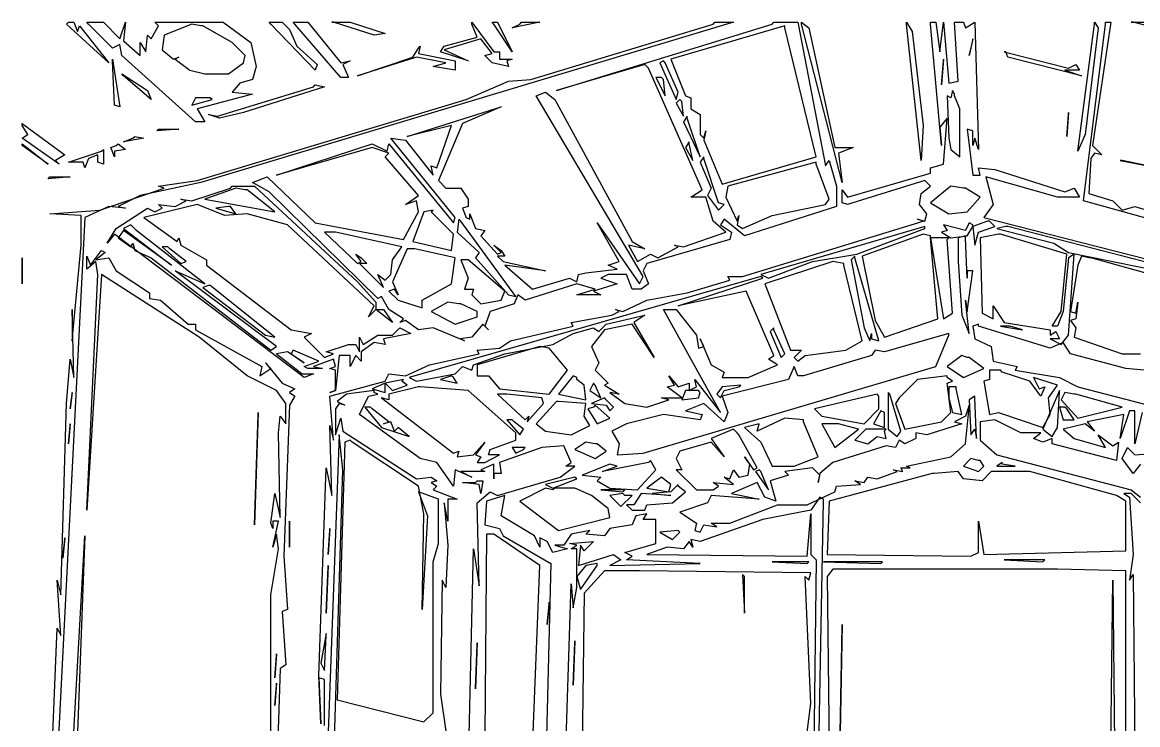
# Model space of a CAD drawing. Extents: x 1 to 1022, y 2 to 767.
# Drawn here: x 1 to 606, y 386 to 767 of the extents above; entities that cross this region are included whole.
import ezdxf

# ---------------------------------------------------------------- set-up
doc = ezdxf.new("R2010")
doc.units = 0

msp = doc.modelspace()

# ---------------------------------------------------------------- linework, layer by layer
for p, q in [((25, 766), (26, 767)), ((48, 745), (25, 766)), ((26, 767), (29, 767)), ((29, 767), (31, 762)), ((31, 762), (32, 765)), ((32, 765), (48, 745)), ((36, 767), (45, 767)), ((37, 766), (36, 767)), ((50, 753), (37, 766)), ((45, 767), (54, 758)), ((54, 758), (57, 767)), ((57, 767), (56, 757)), ((71, 758), (75, 765)), ((75, 765), (73, 767)), ((73, 767), (110, 767)), ((93, 766), (78, 760)), ((98, 765), (93, 766)), ((387, 767), (98, 680)), ((99, 765), (98, 765)), ((115, 756), (99, 765)), ((110, 767), (125, 756)), ((135, 767), (142, 767)), ((136, 766), (135, 767)), ((160, 741), (136, 766)), ((142, 767), (146, 763)), ((146, 763), (150, 754)), ((148, 767), (156, 767)), ((149, 766), (148, 767)), ((174, 737), (149, 766)), ((156, 767), (174, 745)), ((169, 767), (179, 767)), ((170, 767), (169, 767)), ((192, 760), (170, 767)), ((179, 767), (198, 761)), ((245, 767), (257, 751)), ((245, 766), (245, 767)), ((248, 759), (245, 766)), ((256, 767), (259, 767)), ((257, 766), (256, 767)), ((267, 751), (257, 766)), ((259, 767), (267, 751)), ((282, 767), (267, 764)), ((267, 764), (271, 766)), ((271, 766), (272, 767)), ((272, 767), (282, 767)), ((277, 736), (376, 766)), ((291, 730), (408, 766)), ((415, 765), (353, 747)), ((376, 766), (377, 767)), ((377, 767), (387, 767)), ((408, 766), (409, 767)), ((409, 767), (422, 767)), ((415, 764), (415, 765)), ((432, 694), (415, 764)), ((422, 767), (437, 689)), ((424, 767), (428, 764)), ((424, 766), (424, 767)), ((446, 680), (424, 766)), ((428, 764), (442, 699)), ((481, 767), (484, 762)), ((481, 766), (481, 767)), ((489, 692), (481, 766)), ((494, 767), (497, 767)), ((494, 766), (494, 767)), ((500, 700), (494, 766)), ((497, 767), (499, 751)), ((499, 751), (501, 767)), ((501, 767), (504, 734)), ((509, 735), (507, 767)), ((507, 767), (512, 767)), ((512, 767), (513, 764)), ((513, 764), (518, 767)), ((518, 767), (520, 698)), ((574, 697), (583, 766)), ((577, 670), (589, 766)), ((585, 764), (578, 706)), ((592, 767), (582, 700)), ((583, 767), (585, 764)), ((583, 766), (583, 767)), ((589, 767), (592, 767)), ((589, 766), (589, 767)), ((603, 767), (615, 767)), ((604, 767), (603, 767)), ((648, 756), (604, 767)), ((56, 757), (65, 749)), ((68, 751), (69, 760)), ((69, 760), (71, 758)), ((78, 760), (77, 752)), ((198, 761), (192, 760)), ((230, 754), (248, 759)), ((250, 758), (230, 752)), ((256, 750), (250, 758)), ((484, 762), (490, 711)), ((517, 758), (515, 749)), ((515, 749), (517, 757)), ((517, 757), (517, 758)), ((54, 755), (50, 753)), ((55, 749), (54, 755)), ((65, 749), (65, 756)), ((65, 756), (68, 751)), ((77, 752), (83, 747)), ((122, 749), (115, 756)), ((125, 756), (128, 743)), ((150, 754), (161, 744)), ((213, 748), (216, 753)), ((217, 754), (216, 750)), ((216, 753), (217, 754)), ((228, 751), (230, 754)), ((243, 746), (228, 751)), ((230, 752), (243, 746)), ((257, 751), (260, 751)), ((260, 751), (260, 747)), ((534, 751), (569, 742)), ((535, 751), (534, 751)), ((536, 748), (535, 751)), ((50, 747), (54, 721)), ((50, 746), (50, 747)), ((51, 722), (50, 746)), ((95, 713), (55, 749)), ((83, 747), (86, 748)), ((86, 748), (84, 747)), ((84, 747), (92, 741)), ((113, 739), (121, 745)), ((121, 745), (122, 749)), ((174, 745), (179, 746)), ((179, 746), (175, 744)), ((215, 748), (183, 738)), ((183, 738), (213, 748)), ((231, 745), (215, 748)), ((216, 750), (236, 746)), ((224, 743), (231, 745)), ((236, 746), (236, 741)), ((252, 749), (256, 750)), ((256, 745), (252, 749)), ((265, 743), (256, 745)), ((260, 747), (267, 747)), ((267, 747), (264, 746)), ((264, 746), (265, 743)), ((349, 746), (347, 745)), ((347, 745), (356, 725)), ((350, 745), (349, 746)), ((357, 729), (350, 745)), ((353, 747), (361, 727)), ((501, 747), (500, 733)), ((500, 733), (501, 746)), ((501, 746), (501, 747)), ((576, 738), (536, 748)), ((55, 739), (69, 730)), ((56, 738), (55, 739)), ((92, 741), (100, 739)), ((100, 739), (113, 739)), ((128, 743), (126, 736)), ((161, 744), (160, 741)), ((175, 744), (178, 737)), ((236, 741), (224, 743)), ((339, 744), (291, 730)), ((341, 742), (339, 744)), ((370, 676), (341, 742)), ((575, 741), (567, 741)), ((567, 741), (576, 738)), ((569, 742), (573, 744)), ((573, 744), (575, 741)), ((71, 725), (56, 738)), ((119, 734), (115, 729)), ((126, 736), (119, 734)), ((159, 732), (160, 733)), ((160, 733), (165, 732)), ((178, 737), (174, 737)), ((242, 725), (265, 735)), ((265, 735), (277, 736)), ((348, 737), (345, 737)), ((345, 737), (350, 727)), ((349, 736), (348, 737)), ((350, 727), (349, 736)), ((504, 734), (509, 735)), ((69, 730), (71, 725)), ((126, 728), (96, 720)), ((107, 716), (159, 732)), ((115, 729), (126, 728)), ((165, 732), (121, 718)), ((280, 727), (285, 729)), ((338, 629), (280, 727)), ((285, 729), (290, 725)), ((356, 725), (357, 729)), ((361, 727), (364, 726)), ((505, 726), (503, 727)), ((503, 727), (504, 704)), ((506, 730), (505, 726)), ((507, 728), (506, 730)), ((507, 727), (507, 728)), ((510, 720), (507, 727)), ((54, 721), (51, 722)), ((95, 726), (93, 722)), ((93, 722), (104, 725)), ((103, 726), (95, 726)), ((96, 681), (242, 725)), ((104, 725), (103, 726)), ((210, 705), (261, 721)), ((261, 721), (240, 712)), ((290, 725), (332, 648)), ((358, 725), (356, 723)), ((356, 723), (360, 716)), ((359, 724), (358, 725)), ((360, 716), (359, 724)), ((364, 726), (364, 720)), ((96, 720), (100, 713)), ((108, 715), (102, 717)), ((102, 717), (107, 716)), ((121, 718), (108, 715)), ((362, 716), (360, 713)), ((362, 715), (362, 716)), ((369, 694), (362, 715)), ((364, 720), (369, 717)), ((369, 717), (369, 706)), ((503, 715), (499, 710)), ((501, 690), (503, 715)), ((510, 694), (510, 720)), ((569, 718), (568, 705)), ((568, 705), (569, 717)), ((569, 717), (569, 718)), ((1, 712), (24, 695)), ((1, 711), (1, 712)), ((4, 706), (1, 711)), ((86, 709), (74, 708)), ((74, 708), (75, 709)), ((75, 709), (86, 709)), ((100, 713), (95, 713)), ((234, 711), (210, 705)), ((226, 688), (234, 711)), ((240, 712), (227, 681)), ((360, 713), (369, 694)), ((490, 711), (489, 692)), ((499, 710), (500, 700)), ((517, 708), (514, 709)), ((514, 709), (517, 684)), ((1, 704), (4, 706)), ((21, 690), (1, 704)), ((67, 704), (56, 702)), ((56, 702), (61, 704)), ((61, 704), (62, 705)), ((62, 705), (67, 704)), ((236, 661), (201, 704)), ((201, 704), (209, 703)), ((209, 703), (224, 684)), ((369, 706), (371, 704)), ((371, 704), (372, 708)), ((372, 708), (371, 703)), ((371, 703), (381, 679)), ((504, 704), (505, 698)), ((517, 700), (517, 708)), ((518, 704), (517, 700)), ((520, 698), (518, 704)), ((578, 706), (574, 697)), ((1, 701), (15, 690)), ((1, 700), (1, 701)), ((15, 690), (1, 700)), ((26, 691), (44, 697)), ((44, 697), (45, 698)), ((45, 698), (45, 690)), ((49, 699), (52, 700)), ((51, 694), (49, 699)), ((57, 698), (51, 697)), ((51, 697), (51, 694)), ((52, 700), (53, 701)), ((53, 701), (57, 698)), ((139, 684), (191, 701)), ((191, 699), (139, 684)), ((191, 701), (199, 697)), ((200, 696), (191, 699)), ((199, 697), (200, 701)), ((200, 701), (235, 658)), ((363, 702), (361, 699)), ((361, 699), (365, 692)), ((363, 701), (363, 702)), ((365, 692), (363, 701)), ((442, 699), (452, 699)), ((452, 699), (444, 696)), ((505, 698), (510, 694)), ((582, 700), (587, 695)), ((24, 695), (19, 692)), ((19, 692), (21, 690)), ((34, 691), (26, 691)), ((35, 688), (34, 691)), ((37, 693), (35, 688)), ((42, 695), (37, 693)), ((42, 691), (42, 695)), ((45, 690), (42, 691)), ((198, 694), (200, 696)), ((216, 673), (198, 694)), ((371, 694), (369, 691)), ((369, 691), (375, 677)), ((371, 693), (371, 694)), ((379, 669), (371, 693)), ((381, 679), (432, 694)), ((432, 691), (384, 678)), ((432, 690), (432, 691)), ((437, 689), (439, 692)), ((439, 692), (443, 678)), ((444, 696), (446, 680)), ((581, 693), (580, 674)), ((583, 696), (581, 693)), ((587, 695), (583, 696)), ((597, 692), (612, 689)), ((598, 692), (597, 692)), ((612, 689), (598, 692)), ((224, 684), (223, 689)), ((223, 689), (226, 688)), ((439, 671), (432, 690)), ((449, 672), (494, 685)), ((494, 688), (501, 690)), ((494, 685), (494, 688)), ((521, 684), (520, 688)), ((520, 688), (529, 687)), ((529, 687), (567, 675)), ((27, 683), (15, 682)), ((15, 682), (16, 683)), ((16, 683), (27, 683)), ((98, 680), (65, 673)), ((75, 678), (96, 681)), ((126, 680), (134, 683)), ((135, 675), (126, 680)), ((134, 683), (160, 658)), ((227, 681), (231, 677)), ((491, 681), (449, 668)), ((494, 678), (491, 681)), ((517, 684), (521, 684)), ((563, 672), (524, 683)), ((524, 683), (528, 668)), ((43, 665), (78, 677)), ((65, 673), (53, 667)), ((78, 677), (75, 678)), ((93, 670), (114, 677)), ((117, 677), (100, 671)), ((114, 677), (115, 678)), ((115, 678), (127, 678)), ((122, 676), (117, 677)), ((123, 676), (122, 676)), ((138, 664), (123, 676)), ((127, 678), (183, 626)), ((194, 617), (135, 675)), ((209, 668), (216, 673)), ((231, 677), (239, 677)), ((239, 677), (243, 671)), ((364, 672), (370, 676)), ((375, 677), (373, 673)), ((373, 673), (379, 665)), ((384, 678), (383, 672)), ((443, 678), (443, 667)), ((446, 669), (446, 676)), ((446, 676), (449, 672)), ((488, 668), (489, 674)), ((489, 674), (494, 678)), ((505, 678), (494, 669)), ((512, 677), (505, 678)), ((513, 677), (512, 677)), ((521, 672), (513, 677)), ((567, 675), (572, 677)), ((572, 677), (575, 672)), ((580, 674), (593, 670)), ((48, 667), (35, 661)), ((57, 666), (48, 667)), ((53, 667), (57, 666)), ((96, 668), (67, 661)), ((77, 666), (75, 668)), ((75, 668), (84, 667)), ((84, 667), (90, 670)), ((90, 670), (87, 671)), ((87, 671), (93, 670)), ((111, 662), (96, 668)), ((100, 671), (138, 664)), ((113, 667), (106, 666)), ((114, 667), (113, 667)), ((117, 663), (114, 667)), ((215, 670), (209, 668)), ((216, 664), (215, 670)), ((243, 667), (240, 666)), ((243, 671), (243, 667)), ((372, 672), (364, 672)), ((376, 659), (372, 672)), ((382, 668), (379, 669)), ((379, 665), (382, 668)), ((383, 672), (389, 659)), ((443, 667), (393, 651)), ((408, 662), (437, 668)), ((437, 668), (439, 671)), ((449, 668), (446, 669)), ((492, 663), (488, 668)), ((494, 669), (504, 663)), ((514, 664), (521, 672)), ((528, 668), (523, 661)), ((575, 672), (563, 672)), ((631, 655), (577, 670)), ((593, 670), (598, 665)), ((598, 665), (605, 667)), ((605, 667), (628, 660)), ((35, 661), (10, 170)), ((16, 663), (43, 665)), ((33, 662), (16, 663)), ((33, 646), (33, 662)), ((52, 655), (69, 666)), ((67, 661), (85, 648)), ((69, 666), (73, 664)), ((73, 664), (77, 666)), ((106, 666), (117, 663)), ((123, 663), (111, 662)), ((145, 657), (123, 663)), ((208, 649), (216, 664)), ((219, 664), (213, 648)), ((224, 665), (219, 664)), ((223, 664), (224, 665)), ((235, 652), (223, 664)), ((235, 658), (236, 661)), ((238, 660), (237, 653)), ((239, 659), (238, 660)), ((240, 666), (242, 661)), ((242, 661), (244, 660)), ((244, 660), (244, 663)), ((244, 663), (247, 655)), ((382, 660), (380, 657)), ((393, 651), (382, 660)), ((389, 659), (390, 662)), ((390, 662), (389, 657)), ((392, 655), (408, 662)), ((490, 659), (487, 660)), ((487, 660), (491, 659)), ((491, 659), (492, 663)), ((504, 663), (514, 664)), ((523, 661), (828, 583)), ((47, 647), (52, 655)), ((56, 654), (53, 650)), ((60, 657), (56, 655)), ((56, 655), (82, 635)), ((82, 635), (56, 654)), ((63, 654), (60, 657)), ((64, 653), (63, 654)), ((192, 613), (145, 657)), ((160, 658), (208, 649)), ((269, 618), (239, 659)), ((247, 655), (252, 654)), ((252, 654), (250, 651)), ((325, 637), (313, 658)), ((313, 658), (336, 625)), ((383, 653), (376, 659)), ((380, 657), (386, 653)), ((389, 657), (392, 655)), ((392, 629), (490, 659)), ((491, 656), (402, 630)), ((454, 641), (491, 655)), ((491, 655), (491, 656)), ((503, 654), (500, 653)), ((513, 654), (501, 657)), ((501, 657), (503, 654)), ((515, 658), (513, 654)), ((514, 651), (517, 656)), ((517, 657), (515, 658)), ((525, 659), (517, 656)), ((517, 656), (517, 657)), ((517, 656), (518, 646)), ((520, 653), (529, 656)), ((526, 659), (525, 659)), ((529, 656), (526, 659)), ((535, 656), (530, 655)), ((530, 655), (561, 647)), ((536, 656), (535, 656)), ((800, 588), (536, 656)), ((51, 652), (47, 647)), ((154, 574), (51, 652)), ((53, 650), (60, 645)), ((100, 625), (64, 653)), ((85, 648), (86, 650)), ((86, 650), (87, 646)), ((170, 653), (165, 653)), ((165, 653), (183, 636)), ((171, 653), (170, 653)), ((207, 645), (171, 653)), ((213, 648), (234, 643)), ((234, 643), (235, 652)), ((237, 653), (249, 642)), ((250, 651), (259, 641)), ((332, 648), (339, 644)), ((385, 649), (340, 636)), ((360, 645), (383, 653)), ((386, 653), (385, 649)), ((490, 652), (457, 640)), ((494, 651), (490, 652)), ((494, 650), (494, 651)), ((498, 606), (494, 650)), ((504, 650), (494, 650)), ((494, 650), (501, 606)), ((500, 653), (505, 650)), ((503, 649), (504, 650)), ((506, 609), (503, 649)), ((505, 650), (514, 651)), ((513, 651), (509, 650)), ((509, 650), (509, 637)), ((513, 650), (513, 651)), ((514, 628), (513, 650)), ((518, 646), (520, 653)), ((531, 652), (521, 650)), ((521, 650), (522, 609)), ((532, 652), (531, 652)), ((568, 641), (532, 652)), ((28, 594), (33, 646)), ((38, 635), (44, 643)), ((46, 642), (41, 638)), ((44, 643), (46, 642)), ((60, 645), (61, 647)), ((61, 647), (62, 643)), ((62, 643), (71, 639)), ((80, 645), (77, 645)), ((77, 645), (87, 636)), ((81, 644), (80, 645)), ((90, 637), (81, 644)), ((87, 646), (101, 638)), ((202, 638), (207, 645)), ((210, 644), (202, 626)), ((213, 644), (210, 644)), ((214, 644), (213, 644)), ((236, 639), (214, 644)), ((249, 642), (247, 639)), ((261, 642), (257, 646)), ((257, 646), (261, 643)), ((259, 641), (261, 642)), ((261, 643), (263, 640)), ((339, 644), (330, 646)), ((330, 646), (335, 637)), ((346, 639), (357, 645)), ((357, 645), (355, 646)), ((355, 646), (360, 645)), ((561, 647), (569, 642)), ((569, 642), (618, 632)), ((1, 639), (1, 625)), ((1, 638), (1, 639)), ((1, 625), (1, 638)), ((36, 633), (36, 640)), ((36, 640), (38, 635)), ((41, 637), (36, 633)), ((41, 638), (48, 639)), ((42, 630), (41, 637)), ((48, 639), (52, 632)), ((71, 639), (136, 589)), ((87, 636), (90, 637)), ((101, 638), (101, 635)), ((185, 637), (182, 641)), ((182, 641), (185, 639)), ((183, 636), (185, 637)), ((188, 636), (184, 636)), ((184, 636), (197, 623)), ((185, 639), (188, 636)), ((201, 630), (202, 638)), ((234, 625), (236, 639)), ((242, 638), (239, 638)), ((239, 638), (243, 628)), ((243, 638), (242, 638)), ((263, 621), (243, 638)), ((247, 639), (265, 619)), ((263, 640), (259, 640)), ((259, 640), (262, 637)), ((262, 637), (285, 632)), ((319, 635), (325, 637)), ((335, 637), (342, 641)), ((340, 636), (338, 632)), ((342, 641), (346, 639)), ((441, 637), (404, 625)), ((406, 628), (430, 637)), ((430, 637), (454, 641)), ((447, 636), (441, 637)), ((447, 635), (447, 636)), ((453, 640), (451, 638)), ((451, 638), (458, 601)), ((453, 639), (453, 640)), ((466, 594), (453, 639)), ((457, 640), (464, 605)), ((509, 637), (511, 608)), ((565, 610), (568, 641)), ((569, 639), (566, 610)), ((569, 597), (572, 641)), ((572, 641), (569, 639)), ((576, 640), (574, 635)), ((580, 639), (576, 640)), ((581, 639), (580, 639)), ((621, 628), (581, 639)), ((44, 630), (36, 502)), ((36, 502), (42, 630)), ((97, 596), (44, 630)), ((52, 632), (70, 620)), ((139, 591), (84, 632)), ((84, 632), (100, 625)), ((101, 635), (147, 600)), ((197, 623), (194, 630)), ((194, 630), (198, 627)), ((198, 627), (201, 630)), ((285, 632), (263, 635)), ((263, 635), (278, 622)), ((302, 626), (303, 630)), ((303, 630), (307, 631)), ((307, 631), (324, 633)), ((319, 630), (315, 628)), ((324, 633), (319, 635)), ((329, 630), (319, 630)), ((332, 622), (329, 630)), ((338, 632), (341, 625)), ((402, 630), (406, 628)), ((457, 594), (447, 635)), ((514, 610), (517, 632)), ((517, 632), (514, 632)), ((514, 632), (514, 628)), ((574, 635), (570, 610)), ((102, 624), (99, 623)), ((103, 624), (102, 624)), ((138, 596), (103, 624)), ((183, 626), (193, 615)), ((202, 626), (205, 619)), ((402, 629), (211, 574)), ((218, 616), (234, 625)), ((243, 628), (241, 622)), ((302, 625), (274, 616)), ((278, 622), (298, 628)), ((298, 628), (302, 626)), ((312, 622), (302, 625)), ((324, 625), (311, 621)), ((315, 628), (324, 625)), ((336, 625), (338, 629)), ((341, 625), (337, 622)), ((357, 613), (403, 628)), ((362, 620), (385, 627)), ((385, 627), (384, 629)), ((384, 629), (392, 629)), ((403, 628), (402, 629)), ((404, 625), (418, 589)), ((70, 620), (70, 617)), ((99, 623), (133, 597)), ((196, 618), (194, 617)), ((200, 611), (196, 618)), ((203, 622), (200, 621)), ((200, 621), (205, 616)), ((205, 619), (203, 622)), ((241, 622), (246, 622)), ((246, 622), (245, 619)), ((245, 619), (250, 614)), ((261, 616), (263, 621)), ((265, 619), (269, 618)), ((270, 619), (268, 614)), ((274, 616), (270, 619)), ((302, 619), (312, 622)), ((315, 619), (302, 619)), ((311, 621), (315, 619)), ((337, 622), (332, 622)), ((340, 616), (362, 620)), ((394, 621), (357, 613)), ((409, 586), (394, 621)), ((70, 617), (76, 616)), ((76, 616), (91, 603)), ((189, 607), (192, 613)), ((193, 615), (193, 611)), ((205, 616), (218, 612)), ((218, 612), (218, 616)), ((232, 615), (223, 610)), ((238, 614), (232, 615)), ((239, 614), (238, 614)), ((248, 610), (239, 614)), ((250, 614), (261, 616)), ((268, 614), (255, 610)), ((327, 610), (340, 616)), ((515, 598), (513, 616)), ((513, 616), (514, 610)), ((528, 606), (528, 613)), ((528, 613), (534, 604)), ((573, 609), (574, 615)), ((574, 615), (573, 606)), ((29, 574), (28, 611)), ((28, 611), (28, 594)), ((193, 611), (189, 607)), ((193, 611), (197, 611)), ((202, 604), (193, 611)), ((197, 611), (202, 604)), ((208, 606), (200, 611)), ((206, 604), (208, 606)), ((223, 610), (236, 603)), ((236, 603), (248, 607)), ((248, 607), (248, 610)), ((255, 610), (252, 602)), ((299, 604), (321, 608)), ((318, 603), (339, 608)), ((321, 608), (325, 610)), ((325, 610), (323, 611)), ((323, 611), (327, 610)), ((339, 608), (333, 604)), ((380, 555), (349, 611)), ((349, 611), (356, 611)), ((356, 611), (367, 597)), ((469, 596), (498, 606)), ((501, 606), (506, 609)), ((511, 608), (515, 598)), ((522, 609), (528, 606)), ((560, 602), (565, 610)), ((566, 610), (563, 602)), ((570, 610), (573, 609)), ((573, 606), (570, 605)), ((91, 603), (95, 603)), ((95, 603), (95, 600)), ((95, 600), (131, 580)), ((147, 600), (158, 598)), ((202, 597), (206, 601)), ((209, 605), (206, 604)), ((206, 601), (212, 598)), ((216, 600), (209, 605)), ((224, 601), (216, 600)), ((241, 594), (224, 601)), ((251, 603), (245, 596)), ((254, 600), (251, 603)), ((252, 602), (254, 600)), ((266, 594), (300, 602)), ((300, 602), (299, 604)), ((300, 598), (311, 601)), ((317, 600), (310, 591)), ((311, 601), (314, 599)), ((314, 599), (318, 603)), ((332, 603), (317, 600)), ((344, 585), (332, 603)), ((333, 604), (344, 585)), ((409, 601), (407, 599)), ((409, 600), (409, 601)), ((415, 587), (409, 600)), ((458, 601), (461, 594)), ((464, 605), (469, 596)), ((520, 603), (517, 602)), ((517, 602), (518, 595)), ((520, 602), (520, 603)), ((559, 590), (520, 602)), ((536, 602), (532, 602)), ((532, 602), (544, 600)), ((534, 604), (559, 600)), ((537, 602), (536, 602)), ((544, 600), (537, 602)), ((559, 600), (559, 597)), ((563, 602), (560, 602)), ((570, 605), (573, 601)), ((573, 601), (572, 596)), ((123, 575), (97, 596)), ((133, 597), (138, 596)), ((158, 598), (154, 596)), ((154, 596), (165, 585)), ((184, 588), (184, 596)), ((184, 596), (186, 592)), ((186, 592), (194, 597)), ((194, 597), (202, 597)), ((212, 598), (197, 595)), ((197, 595), (198, 592)), ((245, 596), (239, 595)), ((239, 595), (241, 594)), ((260, 590), (266, 594)), ((289, 592), (300, 598)), ((367, 597), (368, 590)), ((371, 591), (369, 595)), ((369, 595), (375, 581)), ((407, 599), (413, 585)), ((448, 589), (457, 594)), ((461, 594), (462, 598)), ((462, 598), (462, 595)), ((462, 595), (466, 594)), ((504, 598), (469, 588)), ((497, 580), (504, 597)), ((504, 597), (504, 598)), ((518, 595), (527, 591)), ((559, 597), (562, 599)), ((564, 595), (559, 595)), ((559, 595), (565, 592)), ((562, 599), (564, 595)), ((565, 592), (569, 597)), ((572, 596), (598, 587)), ((136, 589), (139, 591)), ((145, 588), (139, 587)), ((154, 582), (145, 588)), ((148, 589), (147, 587)), ((162, 583), (148, 589)), ((166, 588), (178, 592)), ((170, 587), (166, 588)), ((178, 592), (182, 592)), ((182, 592), (184, 588)), ((192, 593), (185, 588)), ((185, 588), (185, 583)), ((198, 592), (192, 593)), ((282, 591), (248, 581)), ((248, 589), (260, 590)), ((249, 587), (248, 589)), ((263, 587), (289, 592)), ((287, 590), (282, 591)), ((288, 589), (287, 590)), ((297, 578), (288, 589)), ((310, 591), (314, 582)), ((368, 590), (371, 591)), ((418, 589), (424, 589)), ((424, 589), (420, 585)), ((426, 586), (448, 589)), ((464, 589), (462, 586)), ((469, 588), (464, 589)), ((527, 591), (528, 583)), ((566, 593), (559, 590)), ((570, 587), (566, 593)), ((25, 560), (27, 584)), ((27, 584), (29, 574)), ((136, 579), (133, 582)), ((133, 582), (142, 571)), ((139, 587), (153, 576)), ((147, 587), (154, 582)), ((154, 580), (162, 583)), ((170, 584), (159, 580)), ((165, 585), (170, 587)), ((171, 580), (170, 584)), ((173, 586), (171, 567)), ((179, 586), (173, 586)), ((182, 586), (179, 580)), ((179, 580), (179, 586)), ((185, 583), (182, 586)), ((222, 581), (249, 587)), ((246, 581), (263, 587)), ((314, 582), (312, 578)), ((406, 584), (409, 586)), ((411, 581), (406, 584)), ((413, 585), (415, 587)), ((420, 585), (422, 583)), ((422, 583), (426, 586)), ((462, 586), (425, 575)), ((511, 586), (503, 580)), ((514, 585), (511, 586)), ((515, 585), (514, 585)), ((523, 579), (515, 585)), ((528, 583), (541, 580)), ((600, 579), (570, 587)), ((598, 587), (608, 587)), ((131, 580), (130, 575)), ((130, 575), (136, 579)), ((153, 576), (159, 576)), ((156, 579), (154, 580)), ((159, 576), (154, 574)), ((164, 579), (156, 579)), ((159, 580), (164, 579)), ((168, 579), (171, 580)), ((171, 578), (168, 579)), ((171, 567), (171, 578)), ((198, 572), (200, 576)), ((200, 576), (209, 575)), ((209, 575), (222, 581)), ((215, 572), (236, 576)), ((236, 576), (240, 580)), ((240, 580), (245, 578)), ((245, 578), (246, 581)), ((248, 581), (248, 575)), ((287, 565), (297, 578)), ((312, 578), (319, 571)), ((338, 533), (497, 580)), ((375, 581), (382, 577)), ((382, 577), (381, 574)), ((395, 574), (411, 581)), ((420, 580), (417, 573)), ((422, 575), (420, 580)), ((503, 580), (512, 574)), ((512, 574), (523, 579)), ((532, 578), (526, 578)), ((526, 578), (526, 573)), ((533, 577), (532, 578)), ((548, 572), (533, 577)), ((541, 580), (540, 578)), ((540, 578), (564, 574)), ((610, 578), (600, 579)), ((139, 567), (123, 575)), ((142, 571), (149, 568)), ((168, 564), (198, 572)), ((198, 571), (191, 568)), ((208, 573), (198, 571)), ((198, 571), (202, 567)), ((198, 567), (198, 571)), ((202, 567), (210, 570)), ((207, 572), (208, 573)), ((210, 570), (207, 572)), ((211, 574), (215, 572)), ((234, 575), (228, 573)), ((228, 573), (237, 571)), ((235, 574), (234, 575)), ((237, 571), (235, 574)), ((248, 575), (254, 575)), ((254, 575), (260, 568)), ((300, 575), (292, 565)), ((302, 574), (300, 575)), ((302, 573), (302, 574)), ((306, 570), (302, 573)), ((307, 562), (306, 570)), ((311, 571), (309, 567)), ((312, 570), (311, 571)), ((315, 563), (312, 570)), ((319, 571), (317, 570)), ((317, 570), (325, 565)), ((351, 569), (355, 570)), ((355, 570), (352, 575)), ((352, 575), (357, 569)), ((357, 569), (363, 571)), ((363, 571), (363, 567)), ((367, 569), (366, 573)), ((366, 573), (380, 555)), ((381, 574), (395, 574)), ((417, 573), (381, 564)), ((391, 570), (381, 569)), ((390, 569), (391, 570)), ((425, 575), (422, 575)), ((487, 573), (477, 563)), ((503, 575), (487, 573)), ((503, 574), (503, 575)), ((506, 572), (503, 574)), ((503, 571), (506, 572)), ((505, 555), (503, 571)), ((526, 573), (523, 572)), ((523, 572), (526, 554)), ((554, 564), (548, 572)), ((563, 570), (550, 574)), ((550, 574), (553, 568)), ((558, 563), (563, 570)), ((564, 574), (574, 569)), ((28, 566), (27, 557)), ((27, 557), (28, 565)), ((28, 565), (28, 566)), ((144, 560), (139, 567)), ((149, 568), (146, 566)), ((146, 566), (149, 564)), ((149, 564), (146, 559)), ((171, 567), (168, 566)), ((168, 566), (171, 567)), ((170, 540), (168, 564)), ((177, 565), (172, 561)), ((192, 567), (177, 565)), ((184, 554), (189, 564)), ((189, 564), (194, 565)), ((191, 568), (198, 566)), ((192, 566), (192, 567)), ((194, 565), (192, 566)), ((198, 566), (198, 567)), ((216, 569), (200, 565)), ((200, 565), (200, 562)), ((217, 569), (216, 569)), ((243, 567), (217, 569)), ((269, 544), (243, 567)), ((263, 565), (259, 565)), ((259, 565), (274, 551)), ((260, 568), (287, 565)), ((264, 565), (263, 565)), ((283, 563), (264, 565)), ((292, 565), (307, 562)), ((309, 567), (315, 563)), ((325, 565), (320, 566)), ((320, 566), (328, 560)), ((359, 563), (351, 569)), ((361, 567), (359, 562)), ((368, 567), (361, 567)), ((363, 567), (367, 569)), ((369, 566), (368, 567)), ((368, 563), (369, 566)), ((381, 569), (378, 565)), ((378, 565), (380, 563)), ((380, 563), (382, 567)), ((381, 564), (384, 555)), ((382, 567), (390, 569)), ((465, 565), (431, 557)), ((466, 564), (465, 565)), ((466, 557), (466, 564)), ((471, 566), (471, 546)), ((472, 565), (471, 566)), ((478, 545), (472, 565)), ((508, 569), (504, 569)), ((504, 569), (504, 563)), ((508, 568), (508, 569)), ((511, 554), (508, 568)), ((518, 564), (515, 562)), ((518, 563), (518, 564)), ((553, 568), (556, 569)), ((556, 569), (554, 564)), ((564, 567), (555, 546)), ((563, 547), (564, 566)), ((564, 566), (564, 567)), ((567, 566), (565, 562)), ((572, 565), (567, 566)), ((573, 565), (572, 565)), ((598, 558), (573, 565)), ((574, 569), (706, 535)), ((22, 456), (25, 560)), ((146, 559), (143, 477)), ((144, 549), (144, 560)), ((173, 560), (171, 557)), ((172, 561), (176, 559)), ((176, 559), (173, 560)), ((190, 558), (187, 558)), ((187, 558), (196, 547)), ((191, 557), (190, 558)), ((200, 562), (196, 563)), ((196, 563), (235, 533)), ((275, 550), (284, 560)), ((291, 561), (280, 549)), ((284, 560), (283, 563)), ((292, 561), (291, 561)), ((307, 560), (292, 561)), ((306, 553), (307, 560)), ((311, 558), (308, 557)), ((317, 563), (310, 560)), ((310, 560), (318, 559)), ((312, 559), (311, 558)), ((320, 552), (312, 559)), ((318, 562), (317, 563)), ((322, 558), (318, 562)), ((318, 559), (320, 556)), ((320, 556), (322, 558)), ((328, 560), (340, 558)), ((340, 558), (352, 562)), ((352, 562), (348, 563)), ((348, 563), (359, 563)), ((359, 562), (368, 563)), ((371, 560), (361, 556)), ((382, 550), (371, 560)), ((477, 563), (475, 560)), ((475, 560), (480, 546)), ((504, 563), (506, 555)), ((515, 559), (513, 553)), ((513, 538), (515, 558)), ((515, 562), (516, 543)), ((515, 558), (515, 559)), ((519, 541), (518, 563)), ((559, 554), (558, 563)), ((567, 558), (564, 558)), ((564, 558), (566, 551)), ((565, 562), (574, 552)), ((568, 557), (567, 558)), ((574, 552), (598, 558)), ((129, 555), (127, 494)), ((127, 494), (129, 554)), ((129, 554), (129, 555)), ((140, 544), (141, 553)), ((141, 553), (144, 549)), ((171, 557), (171, 543)), ((171, 543), (174, 552)), ((174, 552), (175, 545)), ((217, 530), (184, 554)), ((200, 550), (191, 557)), ((274, 551), (276, 553)), ((276, 553), (275, 550)), ((309, 548), (306, 553)), ((308, 557), (313, 549)), ((313, 549), (320, 552)), ((349, 554), (329, 549)), ((369, 551), (349, 554)), ((361, 556), (370, 554)), ((370, 554), (369, 551)), ((384, 555), (382, 550)), ((415, 552), (400, 545)), ((425, 551), (415, 552)), ((431, 557), (435, 553)), ((435, 553), (458, 549)), ((458, 549), (466, 557)), ((467, 556), (463, 549)), ((469, 555), (467, 556)), ((469, 554), (469, 555)), ((469, 547), (469, 554)), ((500, 550), (505, 555)), ((506, 555), (511, 554)), ((513, 553), (507, 550)), ((526, 554), (531, 555)), ((531, 555), (555, 547)), ((555, 547), (559, 554)), ((572, 551), (568, 557)), ((599, 554), (579, 550)), ((602, 556), (597, 541)), ((597, 541), (599, 554)), ((605, 556), (602, 556)), ((605, 555), (605, 556)), ((609, 555), (605, 538)), ((605, 538), (605, 555)), ((27, 549), (26, 538)), ((26, 538), (27, 548)), ((27, 548), (27, 549)), ((169, 510), (168, 548)), ((168, 548), (170, 540)), ((175, 545), (215, 519)), ((196, 547), (211, 542)), ((201, 550), (197, 549)), ((197, 549), (200, 550)), ((203, 545), (201, 550)), ((205, 547), (203, 545)), ((211, 542), (205, 547)), ((267, 551), (264, 551)), ((264, 551), (271, 543)), ((268, 550), (267, 551)), ((273, 546), (268, 550)), ((271, 543), (273, 546)), ((280, 549), (285, 545)), ((285, 545), (299, 543)), ((299, 543), (309, 548)), ((329, 549), (321, 545)), ((321, 545), (325, 538)), ((387, 546), (375, 541)), ((389, 544), (387, 546)), ((401, 549), (393, 547)), ((393, 547), (402, 539)), ((400, 545), (401, 549)), ((425, 550), (425, 551)), ((433, 531), (425, 550)), ((443, 549), (435, 549)), ((435, 549), (442, 536)), ((442, 536), (455, 546)), ((444, 549), (443, 549)), ((455, 546), (444, 549)), ((459, 546), (453, 540)), ((470, 546), (459, 546)), ((463, 549), (469, 547)), ((469, 545), (470, 546)), ((470, 541), (469, 545)), ((471, 546), (476, 542)), ((476, 542), (478, 545)), ((480, 546), (500, 550)), ((511, 549), (492, 543)), ((507, 550), (511, 549)), ((516, 543), (518, 546)), ((518, 546), (519, 541)), ((529, 551), (521, 550)), ((521, 550), (521, 540)), ((543, 544), (529, 551)), ((555, 546), (560, 542)), ((560, 542), (563, 547)), ((566, 551), (572, 551)), ((578, 549), (566, 546)), ((566, 546), (572, 541)), ((583, 545), (578, 549)), ((579, 550), (583, 545)), ((141, 498), (140, 544)), ((173, 543), (161, 222)), ((176, 539), (172, 399)), ((175, 524), (173, 543)), ((179, 540), (176, 539)), ((180, 539), (179, 540)), ((216, 515), (180, 539)), ((246, 532), (252, 539)), ((252, 539), (247, 532)), ((255, 535), (269, 540)), ((269, 540), (269, 544)), ((307, 539), (301, 535)), ((312, 538), (307, 539)), ((375, 539), (358, 534)), ((375, 541), (382, 531)), ((382, 531), (375, 539)), ((390, 543), (389, 544)), ((400, 525), (390, 543)), ((402, 539), (408, 526)), ((453, 540), (460, 538)), ((460, 538), (465, 542)), ((465, 542), (470, 541)), ((477, 540), (475, 536)), ((480, 538), (477, 540)), ((486, 541), (480, 538)), ((492, 543), (486, 544)), ((486, 544), (486, 541)), ((521, 540), (530, 532)), ((554, 544), (543, 544)), ((550, 541), (554, 544)), ((555, 539), (550, 541)), ((560, 541), (555, 539)), ((560, 538), (560, 541)), ((572, 541), (589, 536)), ((589, 536), (585, 543)), ((585, 543), (593, 537)), ((593, 537), (596, 539)), ((596, 539), (595, 529)), ((235, 533), (238, 534)), ((238, 534), (237, 531)), ((254, 532), (255, 535)), ((283, 536), (260, 528)), ((274, 536), (267, 536)), ((267, 536), (269, 533)), ((269, 533), (273, 535)), ((273, 535), (274, 536)), ((295, 537), (283, 536)), ((299, 528), (295, 537)), ((301, 535), (312, 530)), ((313, 538), (312, 538)), ((312, 530), (318, 534)), ((318, 534), (313, 538)), ((325, 538), (324, 532)), ((324, 532), (338, 533)), ((358, 534), (356, 530)), ((470, 537), (441, 528)), ((475, 536), (470, 537)), ((505, 531), (513, 538)), ((595, 529), (560, 538)), ((598, 530), (601, 536)), ((601, 536), (605, 532)), ((605, 532), (617, 533)), ((226, 528), (217, 530)), ((235, 515), (226, 528)), ((237, 531), (246, 532)), ((247, 532), (250, 531)), ((250, 531), (248, 528)), ((248, 528), (252, 528)), ((257, 527), (250, 524)), ((252, 528), (260, 532)), ((260, 532), (254, 532)), ((257, 519), (257, 527)), ((260, 528), (261, 522)), ((296, 526), (299, 528)), ((320, 527), (305, 521)), ((341, 528), (316, 523)), ((324, 526), (320, 527)), ((342, 529), (341, 528)), ((345, 524), (342, 529)), ((356, 530), (359, 524)), ((396, 527), (393, 531)), ((393, 531), (398, 524)), ((395, 521), (396, 527)), ((420, 526), (433, 531)), ((441, 528), (434, 522)), ((481, 526), (505, 531)), ((516, 530), (512, 526)), ((520, 529), (516, 530)), ((521, 529), (520, 529)), ((523, 526), (521, 529)), ((530, 532), (603, 513)), ((533, 528), (530, 526)), ((533, 527), (533, 528)), ((540, 526), (533, 527)), ((604, 522), (598, 530)), ((608, 527), (604, 522)), ((162, 412), (166, 525)), ((165, 205), (175, 524)), ((166, 525), (169, 510)), ((236, 524), (235, 515)), ((245, 520), (236, 524)), ((252, 523), (239, 523)), ((239, 523), (245, 520)), ((250, 524), (252, 523)), ((261, 522), (257, 522)), ((257, 522), (257, 519)), ((293, 520), (301, 526)), ((301, 526), (296, 526)), ((305, 521), (315, 520)), ((316, 523), (324, 526)), ((335, 513), (345, 524)), ((359, 524), (356, 524)), ((356, 524), (367, 513)), ((385, 519), (387, 524)), ((387, 524), (390, 520)), ((390, 520), (395, 521)), ((398, 524), (400, 525)), ((401, 524), (399, 523)), ((399, 523), (406, 513)), ((402, 523), (401, 524)), ((406, 513), (402, 523)), ((417, 521), (407, 518)), ((408, 526), (420, 526)), ((430, 525), (415, 523)), ((415, 523), (417, 521)), ((434, 521), (430, 525)), ((434, 522), (433, 517)), ((433, 517), (434, 521)), ((495, 522), (439, 507)), ((465, 519), (476, 523)), ((476, 523), (474, 524)), ((474, 524), (479, 523)), ((479, 523), (478, 525)), ((478, 525), (483, 525)), ((483, 525), (481, 526)), ((496, 522), (495, 522)), ((509, 523), (496, 522)), ((512, 519), (509, 523)), ((512, 526), (520, 523)), ((520, 523), (523, 526)), ((527, 523), (522, 518)), ((548, 523), (527, 523)), ((530, 526), (540, 526)), ((595, 510), (548, 523)), ((215, 519), (223, 520)), ((219, 500), (216, 515)), ((223, 520), (226, 518)), ((226, 518), (223, 517)), ((223, 517), (226, 515)), ((226, 515), (224, 513)), ((249, 516), (240, 517)), ((240, 517), (247, 517)), ((247, 517), (248, 518)), ((248, 518), (251, 518)), ((250, 511), (249, 516)), ((251, 518), (250, 511)), ((259, 510), (293, 520)), ((301, 520), (285, 516)), ((285, 516), (289, 514)), ((289, 514), (302, 519)), ((302, 519), (301, 520)), ((315, 520), (313, 518)), ((313, 518), (320, 514)), ((348, 520), (340, 514)), ((349, 519), (348, 520)), ((353, 516), (349, 519)), ((352, 512), (353, 516)), ((357, 516), (353, 512)), ((357, 515), (357, 516)), ((361, 512), (357, 515)), ((379, 515), (376, 517)), ((376, 517), (387, 516)), ((376, 513), (379, 515)), ((387, 516), (382, 520)), ((382, 520), (385, 519)), ((400, 517), (386, 511)), ((404, 509), (400, 517)), ((407, 518), (410, 507)), ((442, 512), (443, 515)), ((443, 515), (456, 516)), ((456, 516), (453, 518)), ((453, 518), (458, 517)), ((458, 517), (460, 520)), ((460, 520), (465, 519)), ((522, 518), (512, 519)), ((136, 495), (138, 511)), ((138, 511), (141, 498)), ((227, 508), (216, 512)), ((216, 512), (221, 499)), ((224, 513), (237, 508)), ((248, 506), (255, 512)), ((263, 510), (253, 507)), ((255, 512), (259, 510)), ((261, 499), (263, 510)), ((285, 514), (271, 507)), ((289, 513), (285, 514)), ((290, 514), (289, 513)), ((301, 514), (290, 514)), ((310, 510), (301, 514)), ((319, 503), (310, 510)), ((328, 513), (315, 513)), ((315, 513), (327, 512)), ((320, 514), (335, 513)), ((327, 511), (320, 510)), ((320, 510), (326, 504)), ((326, 504), (332, 510)), ((327, 512), (328, 513)), ((328, 510), (327, 511)), ((332, 510), (328, 510)), ((337, 511), (333, 505)), ((353, 510), (337, 511)), ((340, 514), (352, 512)), ((353, 512), (343, 511)), ((343, 511), (353, 510)), ((354, 506), (361, 512)), ((367, 513), (376, 513)), ((375, 510), (373, 506)), ((401, 508), (375, 510)), ((386, 511), (401, 508)), ((410, 507), (404, 509)), ((427, 505), (442, 512)), ((434, 509), (429, 502)), ((436, 508), (434, 509)), ((600, 507), (595, 510)), ((603, 511), (599, 511)), ((599, 511), (602, 509)), ((602, 509), (604, 478)), ((603, 513), (608, 509)), ((604, 510), (603, 511)), ((608, 506), (604, 510)), ((227, 484), (227, 508)), ((232, 496), (230, 506)), ((230, 506), (232, 483)), ((237, 508), (232, 508)), ((232, 508), (232, 496)), ((249, 461), (248, 506)), ((253, 507), (252, 494)), ((271, 507), (292, 491)), ((320, 498), (319, 503)), ((333, 505), (329, 505)), ((329, 505), (332, 502)), ((339, 502), (340, 505)), ((340, 505), (354, 506)), ((373, 506), (358, 501)), ((385, 495), (411, 505)), ((411, 505), (427, 505)), ((431, 240), (436, 507)), ((436, 507), (436, 508)), ((439, 507), (438, 478)), ((600, 480), (600, 507)), ((218, 448), (219, 500)), ((221, 499), (218, 448)), ((279, 488), (261, 499)), ((292, 491), (320, 498)), ((332, 502), (339, 502)), ((334, 499), (332, 494)), ((340, 500), (334, 499)), ((338, 497), (340, 500)), ((345, 497), (338, 497)), ((345, 484), (345, 497)), ((358, 501), (367, 495)), ((403, 497), (369, 485)), ((429, 502), (403, 497)), ((427, 477), (429, 500)), ((429, 500), (429, 478)), ((137, 492), (136, 495)), ((137, 482), (140, 496)), ((140, 496), (137, 496)), ((137, 496), (137, 492)), ((146, 496), (146, 482)), ((146, 495), (146, 496)), ((146, 482), (146, 495)), ((168, 492), (167, 478)), ((167, 478), (168, 491)), ((168, 491), (168, 492)), ((252, 494), (260, 492)), ((260, 492), (262, 488)), ((309, 491), (299, 489)), ((307, 489), (309, 491)), ((320, 492), (317, 488)), ((332, 494), (320, 492)), ((357, 491), (347, 490)), ((358, 490), (357, 491)), ((367, 495), (366, 491)), ((366, 491), (369, 490)), ((369, 490), (371, 494)), ((371, 494), (378, 493)), ((378, 493), (375, 495)), ((375, 495), (385, 495)), ((520, 479), (520, 496)), ((520, 496), (523, 478)), ((17, 168), (35, 488)), ((24, 487), (23, 476)), ((23, 476), (24, 486)), ((24, 486), (24, 487)), ((35, 488), (30, 357)), ((139, 489), (137, 482)), ((140, 481), (139, 489)), ((253, 489), (252, 380)), ((256, 489), (253, 489)), ((257, 489), (256, 489)), ((282, 472), (257, 489)), ((262, 488), (288, 473)), ((282, 482), (279, 488)), ((286, 485), (282, 487)), ((282, 487), (282, 482)), ((289, 479), (286, 485)), ((299, 489), (295, 483)), ((298, 484), (311, 485)), ((311, 485), (306, 480)), ((317, 488), (307, 489)), ((347, 490), (354, 486)), ((354, 486), (358, 490)), ((363, 485), (360, 481)), ((365, 482), (363, 485)), ((369, 485), (364, 486)), ((364, 486), (365, 482)), ((136, 456), (140, 481)), ((224, 474), (227, 484)), ((232, 483), (231, 460)), ((243, 352), (246, 481)), ((246, 481), (249, 461)), ((297, 481), (289, 479)), ((295, 483), (290, 483)), ((290, 483), (297, 481)), ((302, 483), (298, 484)), ((299, 481), (302, 483)), ((302, 481), (299, 481)), ((302, 460), (302, 481)), ((304, 483), (303, 472)), ((306, 480), (304, 483)), ((328, 479), (345, 484)), ((332, 477), (328, 479)), ((351, 482), (340, 478)), ((360, 481), (351, 482)), ((516, 477), (520, 479)), ((523, 478), (600, 480)), ((143, 477), (145, 448)), ((224, 392), (224, 474)), ((288, 473), (282, 243)), ((303, 472), (322, 478)), ((313, 473), (307, 472)), ((313, 472), (313, 473)), ((326, 475), (320, 472)), ((320, 472), (369, 473)), ((322, 478), (326, 475)), ((329, 475), (332, 477)), ((369, 473), (329, 475)), ((340, 478), (427, 477)), ((428, 474), (408, 474)), ((408, 474), (427, 473)), ((427, 473), (428, 474)), ((429, 478), (432, 475)), ((432, 475), (429, 246)), ((468, 474), (436, 474)), ((436, 474), (467, 473)), ((438, 478), (516, 477)), ((467, 473), (468, 474)), ((556, 475), (534, 475)), ((534, 475), (555, 474)), ((555, 474), (556, 475)), ((604, 478), (602, 464)), ((167, 472), (166, 446)), ((166, 446), (167, 471)), ((167, 471), (167, 472)), ((278, 372), (282, 472)), ((307, 472), (302, 466)), ((304, 459), (313, 472)), ((317, 469), (306, 457)), ((335, 469), (317, 469)), ((336, 469), (335, 469)), ((429, 468), (336, 469)), ((392, 467), (393, 446)), ((393, 466), (392, 467)), ((428, 464), (429, 468)), ((441, 470), (438, 466)), ((562, 470), (441, 470)), ((563, 470), (562, 470)), ((600, 469), (563, 470)), ((600, 374), (600, 469)), ((602, 464), (604, 467)), ((604, 467), (606, 247)), ((22, 434), (20, 464)), ((20, 464), (22, 456)), ((229, 464), (228, 402)), ((231, 460), (229, 464)), ((296, 371), (299, 462)), ((299, 462), (300, 449)), ((302, 466), (304, 459)), ((393, 446), (393, 466)), ((429, 397), (426, 466)), ((426, 466), (428, 464)), ((438, 466), (439, 373)), ((592, 373), (593, 464)), ((593, 464), (594, 375)), ((136, 368), (136, 456)), ((300, 449), (302, 460)), ((306, 457), (305, 373)), ((287, 452), (286, 440)), ((286, 440), (287, 451)), ((287, 451), (287, 452)), ((145, 448), (142, 447)), ((142, 447), (144, 418)), ((9, 171), (20, 438)), ((20, 438), (22, 434)), ((446, 440), (445, 381)), ((445, 381), (446, 439)), ((446, 439), (446, 440)), ((166, 435), (163, 419)), ((165, 415), (166, 434)), ((166, 434), (166, 435)), ((248, 430), (247, 405)), ((248, 429), (248, 430)), ((301, 431), (300, 407)), ((300, 407), (301, 430)), ((301, 430), (301, 431)), ((139, 424), (138, 411)), ((139, 423), (139, 424)), ((247, 405), (248, 429)), ((138, 411), (139, 423)), ((144, 418), (141, 416)), ((163, 419), (165, 415)), ((141, 416), (134, 202)), ((163, 386), (162, 412)), ((139, 408), (138, 396)), ((138, 396), (139, 407)), ((139, 407), (139, 408)), ((165, 410), (162, 411)), ((162, 411), (163, 386)), ((165, 385), (165, 410)), ((228, 402), (231, 382)), ((172, 399), (219, 387)), ((426, 373), (429, 397)), ((219, 387), (224, 392))]:
    msp.add_line(p, q)

doc.saveas('drawing.dxf')
